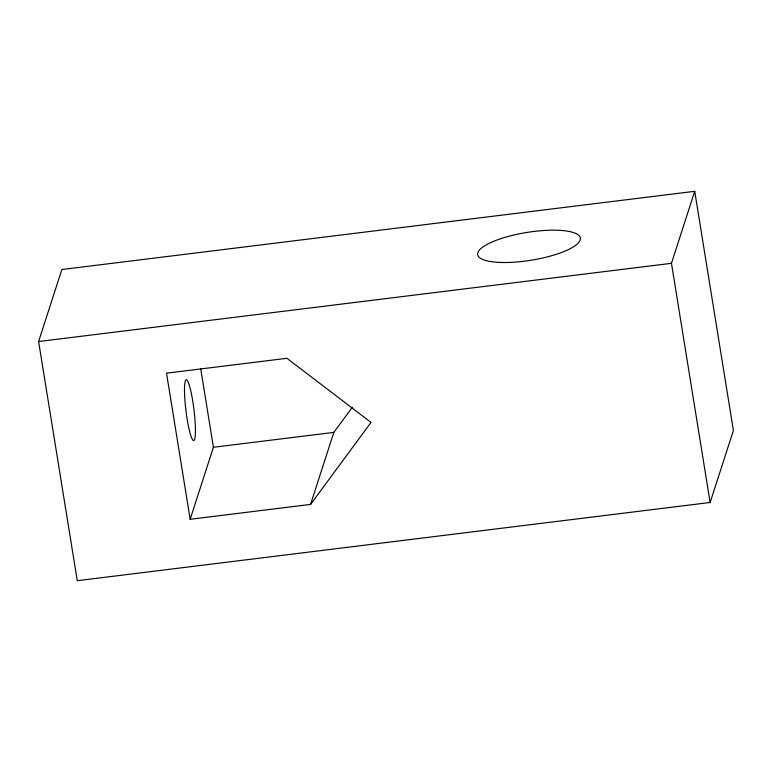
<?xml version="1.0" encoding="UTF-8"?>
<svg xmlns="http://www.w3.org/2000/svg" width="772" height="772" viewBox="0 0 772 772"><rect width="100%" height="100%" fill="white"/><g stroke="black" fill="none" stroke-linecap="round" stroke-linejoin="round"><path stroke-width="1.16" d="M38.6 341.533L61.856 269.524L694.723 191.302L733.4 430.467L710.143 502.476L77.277 580.698L38.6 341.533L671.466 263.31L694.723 191.302M190.163 519.286L166.53 373.175L286.943 358.295L371.004 422.419L310.566 504.406L190.163 519.286L213.419 447.277L200.739 368.881M310.566 504.406L333.822 432.397L352.312 407.317M213.419 447.277L333.822 432.397M671.466 263.31L710.143 502.476M184.489 389.416A30.6 4.034 83 0 0 192.633 439.789A30.6 4.034 83 0 0 192.807 401.469A30.6 4.034 83 0 0 184.489 389.416M499.223 262.403A52.013 14.06 -9.2 0 0 580.148 240.034A52.013 14.06 -9.2 0 0 507.551 236.628A52.013 14.06 -9.2 0 0 499.223 262.403"/></g></svg>
